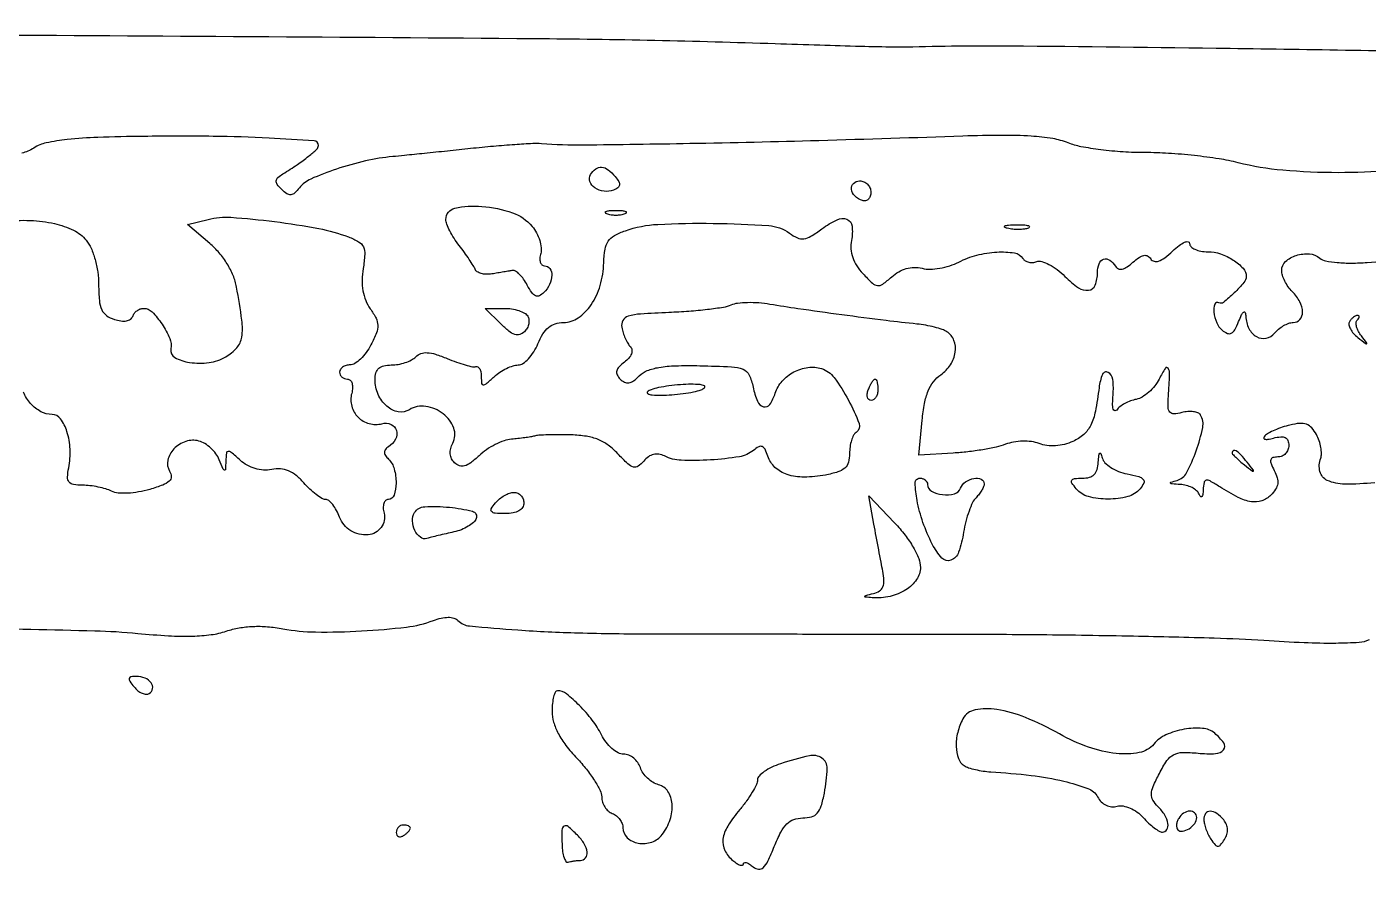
# Model space of a CAD drawing. Extents: x 0 to 5034, y 0 to 2560.
# Drawn here: x 4296.8 to 4486.2, y 2150.5 to 2270.8 of the extents above; entities that cross this region are included whole.
import ezdxf

# ---------------------------------------------------------------- set-up
doc = ezdxf.new("R2010")
doc.units = 0

msp = doc.modelspace()

# ---------------------------------------------------------------- linework, layer by layer
for points in [[(4084.731077, 2269.263702, 0.000011), (4132.120882, 2268.843403, 0.002588)], [(4648.5, 2283.373692, 0.000016), (4598.885535, 2284.40156, 0.000141)], [(4288.556089, 2269.642647, -0.000686), (4368.499859, 2269.125521, -0.006603), (4402.5, 2268.40984, 0.000928), (4408.810658, 2268.205322, 0.001242), (4414.534375, 2268.044689, 0.000857), (4419.336257, 2267.930104, 0.01304), (4421, 2267.936652, -0.009675), (4435.595359, 2268.092321, -0.001259), (4466.71375, 2267.743686, -0.001559), (4501.431037, 2267.159013, -0.001887), (4534, 2266.385991, 0.005366), (4550.00528, 2266.117522, 0.002832), (4569.875715, 2266.110036, 0.000439), (4590.731546, 2266.23862, 0.137489), (4592.314387, 2266.694302, -0.131143), (4593.079312, 2266.92488, -0.00051), (4602.242072, 2267.208639, -0.002555)], [(4489.367072, 2250.454651, -0.019857), (4481.996311, 2250.16439, -0.021845), (4474.161556, 2250.509605, -0.039892), (4467.855655, 2251.575572, 0.023451), (4465.161249, 2252.12262, 0.011334), (4461.67105, 2252.581574, 0.011212), (4458.005335, 2252.89634, 0.01581), (4454.727779, 2253, -0.016112), (4451.615333, 2253.100324, -0.015166), (4448.451974, 2253.401027, -0.015329), (4445.666499, 2253.838427, -0.049607), (4443.872124, 2254.365198, 0.056565), (4441.676582, 2254.97678, 0.023535), (4438.614386, 2255.319946, 0.017615), (4434.527281, 2255.439782, 0.007301), (4429, 2255.326365, -0.001788), (4408.635466, 2254.683817, -0.002505), (4390.437893, 2254.266002, -0.001952), (4375.426221, 2254.055194, -0.022212), (4369.5, 2254.258422, 0.032672), (4368.290969, 2254.274595, 0.004336), (4365.7375, 2254.119623, 0.005009), (4362.70961, 2253.878993, 0.004186), (4359.5, 2253.564436, -0.000476), (4356.217186, 2253.218096, -0.000491), (4352.96875, 2252.881732, -0.000474), (4350.153886, 2252.595753, -0.002108), (4348.5, 2252.436348, 0.033381), (4344.674526, 2251.824466, 0.024655), (4340.546718, 2250.6614, 0.022235), (4336.941905, 2249.269833, 0.124003), (4335.317321, 2248.009988, -0.039477), (4334.645906, 2247.279594, -0.166803), (4334.110225, 2247.041676, -0.174337), (4333.556013, 2247.187802, -0.043962), (4332.82568, 2247.791641, -0.03658), (4332.197731, 2248.509151, -0.184093), (4332.052149, 2249.012217, -0.194819), (4332.281546, 2249.466928, -0.041554), (4333.008359, 2250.003216, 0.010934), (4335.043003, 2251.320299, 0.020166), (4336.62755, 2252.491931, 0.018447), (4337.766989, 2253.479076, 0.207921), (4338, 2254.015188, 0.393772), (4337.392689, 2254.666762, 0.004646), (4331.036212, 2255.05499, 0.01039), (4323.158729, 2255.298718, 0.005399), (4313.322805, 2255.29235, 0.005648), (4306.864687, 2255.145456, 0.017907), (4302.553179, 2254.843817, 0.025628), (4299.592763, 2254.375469, 0.091029), (4297.822805, 2253.648528, -0.086521), (4296.12621, 2252.933917, -0.031738)], [(4293.5, 2243.295257, -0.033628), (4297.334459, 2243.417898, -0.047218), (4300.728047, 2242.975529, -0.055793), (4303.44502, 2242.028293, -0.110666), (4305.227764, 2240.623535, -0.067763), (4305.920863, 2239.487145, -0.03543), (4306.477073, 2237.922363, -0.033185), (4306.84718, 2236.136508, -0.033185), (4306.977764, 2234.317388, 0.02056), (4307.080861, 2232.098559, 0.085341), (4307.421442, 2230.806936, 0.130635), (4308.088071, 2229.995741, 0.07911), (4309.205768, 2229.434692, 0.042218), (4310.134474, 2229.224141, 0.076268), (4310.912606, 2229.234787, 0.105846), (4311.476282, 2229.457857, 0.16685), (4311.789101, 2229.867304, -0.085719), (4312.021557, 2230.300222, -0.069375), (4312.401242, 2230.667271, -0.06968), (4312.864974, 2230.915105, -0.088147), (4313.342787, 2231, -0.202746), (4314.522326, 2230.501202, -0.045246), (4315.927815, 2228.763964, -0.046014), (4317.018738, 2226.75672, -0.152439), (4317.172023, 2225.278417, 0.325549), (4317.729315, 2224.064, 0.091987), (4319.820206, 2223.353292, 0.071155), (4322.568855, 2223.347446, 0.094432), (4324.930706, 2224.151819, 0.085212), (4326.48264, 2225.423753, 0.141199), (4327.188925, 2226.948961, 0.072904), (4327.206897, 2229.319666, 0.011112), (4326.450662, 2234, 0.051782), (4325.971548, 2235.629976, 0.040344), (4325.134717, 2237.277382, 0.03899), (4324.007402, 2238.828119, 0.040013), (4322.661957, 2240.170572), (4319.518887, 2242.841144), (4322.433832, 2243.572749, -0.079167), (4325.667816, 2243.857752, -0.013652), (4331.809677, 2243.257597, -0.015504), (4338.047864, 2242.278291, -0.044179), (4342.275298, 2241.085432, -0.0423), (4343.689149, 2240.406172, -0.152812), (4344.351234, 2239.673892, -0.124639), (4344.550392, 2238.602699, -0.024179), (4344.327669, 2236.631764, 0.036135), (4344.181084, 2234.982321, 0.047763), (4344.300147, 2233.479359, 0.05187), (4344.685525, 2232.129796, 0.057365), (4345.331684, 2230.936843, -0.034466), (4346.140821, 2229.59343, -0.114312), (4346.390036, 2228.599064, -0.100688), (4346.191599, 2227.525434, -0.02345), (4345.4229, 2225.850906, -0.037753), (4344.749946, 2224.759961, -0.043539), (4343.948622, 2223.837453, -0.048597), (4343.143343, 2223.197578, -0.144575), (4342.47432, 2223, 0.066037), (4341.910722, 2222.925237, 0.08325), (4341.433081, 2222.70625, 0.099243), (4341.113616, 2222.381347, 0.1458), (4341, 2222, 0.110888), (4341.085658, 2221.618511, 0.100006), (4341.32801, 2221.29375, 0.094768), (4341.690287, 2221.075911, 0.088331), (4342.116631, 2221, -0.197546), (4342.505109, 2220.840282, -0.127333), (4342.757666, 2220.416412, -0.086309), (4342.830649, 2219.766661, -0.0489), (4342.705651, 2218.982409, 0.130626), (4342.712878, 2217.176709, 0.131148), (4343.616013, 2215.616013, 0.131148), (4345.176709, 2214.712878, 0.130626), (4346.982409, 2214.705651, -0.166509), (4348.262113, 2214.610507, -0.22586), (4349.01728, 2213.75353, -0.19186), (4348.889951, 2212.497732, -0.135078), (4347.912868, 2211.446149, 0.075363), (4347.473233, 2211.072821, 0.181024), (4347.325735, 2210.678773, 0.150038), (4347.463023, 2210.231562, 0.047458), (4347.912868, 2209.687132, -0.131293), (4348.711035, 2208.306917, -0.0672), (4348.970244, 2206.30889, -0.078213), (4348.689544, 2204.583724, -0.324023), (4347.883369, 2204, 0.194279), (4347.499455, 2203.844976, 0.125066), (4347.243421, 2203.431471, 0.087566), (4347.161031, 2202.805533, 0.053041), (4347.27286, 2202.064583, -0.22806), (4346.877622, 2200.038689, -0.213119), (4345.026938, 2199.00418, -0.162102), (4342.586499, 2199.579833, -0.165081), (4341, 2201.5, 0.033679), (4340.560356, 2202.456968, 0.043105), (4340.025747, 2203.265625, 0.049125), (4339.479771, 2203.830403, 0.17788), (4339.018137, 2204, -0.135895), (4338.491821, 2204.145739, -0.028115), (4337.689126, 2204.690763, -0.027629), (4336.800589, 2205.451318, -0.022981), (4335.942142, 2206.351532, 0.042314), (4334.863466, 2207.398578, 0.073396), (4333.79427, 2208.038635, 0.08127), (4332.665784, 2208.303699, 0.06444), (4331.413714, 2208.228256, -0.062183), (4330.253229, 2208.153096, -0.056431), (4329.069383, 2208.359083, -0.055659), (4327.946271, 2208.82893, -0.057097), (4326.964959, 2209.531712, 0.007282), (4325.687106, 2210.65474, 0.194611), (4325.265695, 2210.795337, 0.364279), (4325.020207, 2210.56151, 0.019449), (4324.936614, 2209.404988, -0.006437), (4324.882979, 2208.243283, -0.462696), (4324.747167, 2208.141092, -0.242139), (4324.56353, 2208.294764, -0.003719), (4324.020054, 2209.611548, 0.064061), (4323.544041, 2210.458684, 0.047195), (4322.82218, 2211.258509, 0.047859), (4321.978728, 2211.895226, 0.073935), (4321.140258, 2212.253071, 0.144683), (4319.289703, 2212.194586, 0.12125), (4317.61999, 2211.147094, 0.136339), (4316.7513, 2209.550071, 0.197704), (4317.008917, 2207.985572, -0.138192), (4317.228589, 2207.218545, -0.211529), (4316.955481, 2206.594671, -0.095683), (4316.050911, 2206.03949, -0.01815), (4314.208327, 2205.421939, -0.028283), (4312.630881, 2205.051686, -0.031538), (4311.078146, 2204.878719, -0.034094), (4309.729259, 2204.906076, -0.093399), (4308.815741, 2205.163527, 0.04355), (4307.997365, 2205.484633, 0.021541), (4306.913282, 2205.754286, 0.021197), (4305.756924, 2205.938917, 0.028994), (4304.704413, 2206, -0.038444), (4303.424218, 2206.098579, -0.189831), (4302.81138, 2206.456746, -0.181275), (4302.591312, 2207.148413, -0.034581), (4302.751717, 2208.481524, 0.057717), (4302.944815, 2211.101209, 0.065159), (4302.513617, 2213.585431, 0.081622), (4301.609461, 2215.38818, 0.240225), (4300.409519, 2216, -0.124942), (4298.834446, 2216.399827, -0.086146), (4297.383902, 2217.546804, -0.082719), (4296.356679, 2219.167877, -0.100271)], [(4487.138293, 2206.352362, -0.024725), (4482.896657, 2206.157181, -0.106224), (4480.440592, 2206.693812, -0.228398), (4479.40649, 2207.934228, -0.150615), (4479.506918, 2209.822442, 0.0922), (4479.617329, 2210.472503, 0.040045), (4479.533259, 2211.348424, 0.037851), (4479.291073, 2212.2914, 0.041106), (4478.914249, 2213.160228, 0.059748), (4478.248477, 2214.111281, 0.123936), (4477.502565, 2214.615129, 0.108431), (4476.53762, 2214.742704, 0.03938), (4475.167835, 2214.517023, 0.020595), (4474.08092, 2214.200715, 0.020447), (4473.021049, 2213.795395, 0.020803), (4472.125822, 2213.36543, 0.071194), (4471.60595, 2212.985187, 0.160372), (4471.458456, 2212.701262, 0.389824), (4471.577513, 2212.520465, 0.102811), (4472.053559, 2212.501338, 0.022762), (4472.85595, 2212.672581, -0.040595), (4473.859399, 2212.849619, -0.138658), (4474.505144, 2212.730729, -0.191242), (4474.872075, 2212.325014, -0.089569), (4475, 2211.616631, -0.093881), (4474.883103, 2210.999534, -0.096583), (4474.54904, 2210.474885, -0.099061), (4474.050587, 2210.123714, -0.104447), (4473.464816, 2210, 0.066905), (4472.753305, 2209.904365, 0.268483), (4472.45664, 2209.603869, 0.162929), (4472.493919, 2209.061555, 0.024941), (4472.962834, 2208.069446, -0.050915), (4473.37603, 2207.063248, -0.107855), (4473.437212, 2206.226988, -0.108865), (4473.144508, 2205.44633, -0.052498), (4472.469079, 2204.611936, -0.112929), (4471.180288, 2203.803042, -0.124991), (4469.717291, 2203.675591, -0.078644), (4467.854828, 2204.290229, -0.023383), (4465.25, 2205.790251, 0.012621), (4463.89819, 2206.607934, 0.176644), (4463.346843, 2206.702055, 0.310933), (4463.038249, 2206.394622, 0.035531), (4462.921053, 2205.36501, -0.023149), (4462.861457, 2204.694104, -0.157299), (4462.719478, 2204.397865, -0.454693), (4462.539447, 2204.405371, -0.073154), (4462.337719, 2204.75, 0.120725), (4461.986997, 2205.237328, 0.058557), (4461.345038, 2205.666888, 0.053071), (4460.532834, 2205.978824, 0.051836), (4459.666667, 2206.116001, -0.005371), (4458.541483, 2206.188372, -0.213634), (4458.328243, 2206.303736, -0.523336), (4458.372715, 2206.442409, -0.009957), (4459.230172, 2206.685507, 0.211346), (4460.56665, 2207.750681, 0.034295), (4461.930784, 2210.865709, 0.034816), (4462.856643, 2214.152242, 0.191948), (4462.543761, 2215.929193, 0.162345), (4462.184759, 2216.228728, 0.061664), (4461.544657, 2216.392368, 0.052694), (4460.748607, 2216.409744, 0.043105), (4459.908933, 2216.265934, -0.048317), (4458.789888, 2216.086239, -0.243145), (4458.22798, 2216.333388, -0.166647), (4457.977111, 2217.022505, -0.021652), (4458.015892, 2218.609815, 0.006191), (4458.185064, 2221.663598, 0.136182), (4457.985369, 2222.525238, 0.571649), (4457.580401, 2222.538904, 0.024383), (4456.710141, 2221.008858, -0.050709), (4456.081856, 2220.028044, -0.04374), (4455.23988, 2219.139468, -0.04595), (4454.322871, 2218.466555, -0.088681), (4453.474883, 2218.143176, 0.042223), (4452.66062, 2217.916224, 0.035725), (4451.847102, 2217.545451, 0.037225), (4451.151614, 2217.096248, 0.078317), (4450.706741, 2216.634318, -0.323886), (4450.439109, 2216.541427, -0.265404), (4450.225291, 2216.766581, -0.062919), (4450.135835, 2217.540612, -0.018997), (4450.193451, 2218.725171, 0.04954), (4450.165834, 2220.950639, 0.245969), (4449.48826, 2221.954405, 0.448524), (4448.70031, 2221.66804, 0.064411), (4448.220045, 2219.789611, -0.016892), (4447.696995, 2216.451988, -0.06591), (4447.039645, 2214.474062, -0.099997), (4446.051271, 2213.178818, -0.07316), (4444.527939, 2212.194684, -0.045643), (4443.331555, 2211.776447, -0.04566), (4442.079296, 2211.582285, -0.047323), (4440.858072, 2211.621385, -0.05849), (4439.753963, 2211.895594, 0.057287), (4438.686463, 2212.16343, 0.038546), (4437.43013, 2212.231742, 0.037883), (4436.147767, 2212.105066, 0.047903), (4435, 2211.787501, -0.036837), (4433.709621, 2211.399595, -0.012862), (4431.805398, 2211.028126, -0.012693), (4429.681194, 2210.725422, -0.014476), (4427.635396, 2210.546546), (4422.770792, 2210.262789), (4423.244067, 2215.188253, -0.0227), (4423.582215, 2217.567392, -0.050013), (4424.100557, 2219.326723, -0.065173), (4424.842923, 2220.633513, -0.078411), (4425.858671, 2221.613563, 0.094322), (4427.246477, 2223.039933, 0.109892), (4427.919791, 2224.803554, 0.12888), (4427.734154, 2226.475875, 0.159727), (4426.75, 2227.683777, 0.060283), (4426.068824, 2228.012756, 0.0191), (4424.985937, 2228.337444, 0.018761), (4423.740238, 2228.610251, 0.019812), (4422.5, 2228.78308, -0.006384), (4418.145052, 2229.271156, -0.002226), (4411.888799, 2230.081632, -0.002162), (4405.706022, 2230.937833, -0.007683), (4401.75483, 2231.564524, 0.024828), (4400.192223, 2231.757729, 0.023732), (4398.594322, 2231.799152, 0.024444), (4397.182464, 2231.699573, 0.073879), (4396.25483, 2231.446054, -0.064309), (4395.179903, 2231.130159, -0.009773), (4392.959231, 2230.822105, -0.010808), (4390.308704, 2230.565047, -0.009169), (4387.5, 2230.405537, 0.00678), (4383.494588, 2230.197254, 0.059548), (4381.75206, 2229.872114, 0.186467), (4381.002059, 2229.275326, 0.179751), (4380.833574, 2228.318325, 0.032773), (4381.026, 2227.555041, 0.026466), (4381.328139, 2226.765292, 0.027209), (4381.68671, 2226.06413, 0.059969), (4382.048777, 2225.584798, -0.161474), (4382.268264, 2225.126369, -0.123409), (4382.2017, 2224.570743, -0.090463), (4381.838684, 2223.972281, -0.052226), (4381.215202, 2223.402118, 0.040037), (4380.453944, 2222.739231, 0.133002), (4380.132851, 2222.16503, 0.175388), (4380.189991, 2221.605767, 0.082342), (4380.614286, 2221.003035, 0.084696), (4381.229046, 2220.560315, 0.156475), (4381.832289, 2220.472411, 0.117723), (4382.495134, 2220.752735, 0.037751), (4383.311299, 2221.454156, -0.102731), (4384.441663, 2222.195793, -0.052248), (4386.086504, 2222.653692, -0.034956), (4388.431123, 2222.882369, -0.011974), (4391.846908, 2222.893964, -0.006517), (4396.324697, 2222.743519, -0.083875), (4397.955247, 2222.389194, -0.189913), (4398.814328, 2221.578072, -0.060412), (4399.374896, 2219.875522, 0.048014), (4399.979556, 2217.873765, 0.23116), (4400.843645, 2217.104896, 0.323083), (4401.743151, 2217.435468, 0.071694), (4402.500337, 2219.001061, -0.10641), (4403.478275, 2220.711631, -0.087857), (4405.13569, 2222.009034, -0.088621), (4407.123772, 2222.650505, -0.11112), (4409.048662, 2222.484555, -0.158688), (4410.819696, 2221.21462, -0.03521), (4412.838241, 2218.020382, -0.032633), (4414.342456, 2214.72257, -0.359349), (4413.90816, 2213.44324, 0.137273), (4413.558591, 2213.063751, 0.043417), (4413.266772, 2212.343112, 0.039624), (4413.066975, 2211.444481, 0.034906), (4413, 2210.486296, -0.067523), (4412.832022, 2209.248112, -0.144524), (4412.327012, 2208.436751, -0.107517), (4411.346391, 2207.884646, -0.028289), (4409.586939, 2207.450332, -0.043579), (4406.583261, 2207.153988, -0.081954), (4404.180018, 2207.522868, -0.108146), (4402.466272, 2208.52998, -0.1299), (4401.467055, 2210.103802, 0.034168), (4401.081224, 2211.082155, 0.187123), (4400.675706, 2211.465177, 0.223935), (4400.166574, 2211.437815, 0.049649), (4399.423445, 2210.936465, -0.133989), (4397.439187, 2210.035235, -0.024127), (4393.370007, 2209.578821, -0.025421), (4389.245088, 2209.526761, -0.106463), (4386.855005, 2210.137908, 0.076797), (4386.063821, 2210.390624, 0.099399), (4385.304252, 2210.358498, 0.095058), (4384.590971, 2210.031405, 0.064731), (4383.93538, 2209.422138, -0.066229), (4383.146806, 2208.693657, -0.225358), (4382.475414, 2208.578249, -0.122779), (4381.685392, 2209.027877, -0.015346), (4380.289906, 2210.443151, 0.045732), (4378.933556, 2211.661196, 0.063631), (4377.513185, 2212.461734, 0.058206), (4375.841196, 2212.924221, 0.031374), (4373.709531, 2213.118421, 0.006645), (4372.024489, 2213.143421, 0.008032), (4370.4428, 2213.120457, 0.006963), (4369.115425, 2213.06134, 0.05318), (4368.5, 2212.959057, -0.026233), (4367.967976, 2212.840924, -0.00751), (4367.132573, 2212.713789, -0.007537), (4366.184262, 2212.598547, -0.007939), (4365.249183, 2212.514183, 0.067518), (4364.221645, 2212.296319, 0.032391), (4362.982103, 2211.759753, 0.031385), (4361.740424, 2211.02214, 0.038872), (4360.692183, 2210.180547, -0.025383), (4359.51343, 2209.180756, -0.091583), (4358.639008, 2208.736552, -0.151661), (4357.914579, 2208.746448, -0.118224), (4357.239804, 2209.160196, -0.08423), (4356.819207, 2209.752676, -0.089133), (4356.628103, 2210.439248, -0.083394), (4356.682591, 2211.187152, -0.063151), (4356.977029, 2211.957078, 0.217039), (4357.113101, 2214.082022, 0.138332), (4355.611806, 2216.105081, 0.127036), (4353.162322, 2217.154414, 0.179457), (4350.859394, 2216.680117, -0.187529), (4349.286353, 2216.381674, -0.134595), (4347.659588, 2217.169173, -0.110861), (4346.434135, 2218.844433, -0.103046), (4346, 2220.928571, -0.06853), (4346.132112, 2221.887936, -0.141928), (4346.527586, 2222.524845, -0.130378), (4347.229245, 2222.884681, -0.053694), (4348.3, 2223, 0.043648), (4349.264569, 2223.084364, 0.036588), (4350.260532, 2223.336157, 0.038094), (4351.141232, 2223.705318, 0.078241), (4351.744365, 2224.144365, -0.110735), (4352.474314, 2224.606929, -0.099738), (4353.360885, 2224.736787, -0.064746), (4354.535013, 2224.519864, -0.021009), (4356.194365, 2223.906595, 0.013123), (4357.515096, 2223.394667, 0.017131), (4358.749282, 2223.000308, 0.014795), (4359.78454, 2222.740999, 0.13146), (4360.25, 2222.76223, -0.232007), (4360.534989, 2222.719466, -0.120368), (4360.779688, 2222.444003, -0.077836), (4360.945569, 2221.961883, -0.044033), (4361, 2221.345012, 0.025779), (4361.049016, 2220.394959, 0.38433), (4361.276247, 2220.190025, 0.177905), (4361.68138, 2220.338887, 0.007828), (4362.828741, 2221.345012, -0.037209), (4363.642845, 2221.978385, -0.032841), (4364.575583, 2222.513847, -0.034308), (4365.483688, 2222.883834, -0.079745), (4366.20742, 2223, 0.151502), (4366.890257, 2223.211763, 0.054994), (4367.66709, 2223.88125, 0.048242), (4368.41003, 2224.852081, 0.041045), (4369, 2226, -0.039955), (4369.705717, 2227.380511, -0.081023), (4370.502436, 2228.299733, -0.096446), (4371.44915, 2228.820222, -0.077751), (4372.598267, 2229, 0.151547), (4374.691736, 2229.649434, 0.094203), (4376.517529, 2231.49013, 0.078527), (4377.795589, 2234.227955, 0.063003), (4378.295618, 2237.445401, -0.032251), (4378.471778, 2239.337851, -0.109402), (4378.923482, 2240.484601, -0.119237), (4379.792467, 2241.278491, -0.041896), (4381.346589, 2241.970977, -0.071214), (4385.916496, 2242.865225, -0.016579), (4393.754549, 2243.005515, -0.012956), (4401.582314, 2242.683071, -0.142016), (4404.508356, 2241.617549, 0.050757), (4405.639073, 2240.955125, 0.141465), (4406.540174, 2240.821283, 0.104878), (4407.538089, 2241.17721, 0.021264), (4409.104418, 2242.235321, -0.045875), (4411.225881, 2243.521314, -0.210381), (4412.631139, 2243.575518, -0.281099), (4413.35407, 2242.617767, -0.071976), (4413.262529, 2240.592999, 0.067084), (4413.196573, 2239.393201, 0.063263), (4413.446569, 2238.19329, 0.058841), (4414.012415, 2237.019833, 0.045824), (4414.879668, 2235.898787, 0.016986), (4416.222928, 2234.551748, 0.16199), (4416.950885, 2234.216444, 0.189045), (4417.67811, 2234.412416, 0.02467), (4418.942735, 2235.448176, -0.05328), (4419.936824, 2236.171619, -0.062556), (4421.010584, 2236.622686, -0.064955), (4422.127306, 2236.783498, -0.06489), (4423.248306, 2236.652527, 0.0688), (4424.343755, 2236.53318, 0.035141), (4425.723139, 2236.670349, 0.034107), (4427.150049, 2237.015844, 0.043236), (4428.402907, 2237.534006, -0.057062), (4430.956838, 2238.508687, -0.04865), (4433.80742, 2238.949301, -0.051431), (4436.275214, 2238.834121, -0.220422), (4437.473008, 2238.043674, 0.118376), (4437.80139, 2237.717799, 0.081722), (4438.289287, 2237.521324, 0.074671), (4438.8586, 2237.481015, 0.072131), (4439.421857, 2237.608387, -0.167772), (4440.121785, 2237.632166, -0.046763), (4441.150007, 2237.207172, -0.041629), (4442.296051, 2236.474839, -0.033407), (4443.398214, 2235.510877, 0.044776), (4445.309759, 2233.914135, 0.183254), (4446.751232, 2233.555374, 0.279753), (4447.674945, 2234.278382, 0.090527), (4448, 2236.059017, -0.089694), (4448.224784, 2237.301997, -0.223871), (4448.869773, 2237.930558, -0.241988), (4449.721265, 2237.808107, -0.10022), (4450.54026, 2236.934857, 0.160599), (4450.947452, 2236.592757, 0.152696), (4451.487483, 2236.550976, 0.092941), (4452.172391, 2236.849627, 0.03477), (4453, 2237.5, -0.031202), (4453.874601, 2238.197445, -0.104817), (4454.545003, 2238.48241, -0.175268), (4455.073597, 2238.400379, -0.129785), (4455.506219, 2237.989937, 0.195006), (4455.977709, 2237.644689, 0.148718), (4456.622901, 2237.675944, 0.078063), (4457.48543, 2238.146572, 0.024728), (4458.605496, 2239.099109, -0.024646), (4459.525902, 2239.882108, -0.058461), (4460.296615, 2240.342877, -0.137721), (4460.786763, 2240.416118, -0.377946), (4461, 2240.174314, 0.205392), (4461.192507, 2239.725449, 0.083218), (4461.755357, 2239.344955, 0.063491), (4462.587054, 2239.086239, 0.04372), (4463.571429, 2239, -0.082784), (4465.359847, 2238.701852, -0.060645), (4467.173462, 2237.822364, -0.065146), (4468.554271, 2236.652758, -0.1866), (4469, 2235.5, -0.179629), (4468.677443, 2234.631125, -0.023344), (4467.295304, 2233.169964, -0.020335), (4465.795719, 2231.83915, -0.305098), (4465.134101, 2231.777494, 0.452231), (4464.568418, 2231.57095, 0.122588), (4464.430623, 2230.494683, 0.067951), (4464.824928, 2228.96523, 0.123133), (4465.584895, 2227.929543, 0.0684), (4466.329173, 2227.466914, 0.227622), (4466.889468, 2227.482644, 0.15192), (4467.381052, 2227.966252, 0.027804), (4467.926613, 2229.135855, -0.014278), (4468.349427, 2230.110239, -0.126344), (4468.645097, 2230.468977, -0.514115), (4468.845509, 2230.402645, -0.065716), (4468.936614, 2229.872445, 0.105768), (4469.373745, 2228.158207, 0.145651), (4470.450582, 2227.001608, 0.184007), (4471.791738, 2226.774307, 0.172175), (4472.989766, 2227.487669, -0.04783), (4473.571807, 2228.066328, -0.041393), (4474.280854, 2228.555753, -0.043468), (4475.004069, 2228.891413, -0.087133), (4475.622445, 2229, 0.216583), (4476.576711, 2229.433699, 0.188625), (4476.950342, 2230.474113, 0.117044), (4476.560857, 2231.931633, 0.072941), (4475.5, 2233.357143, -0.043947), (4474.92595, 2234.042064, -0.036669), (4474.440625, 2234.85833, -0.038153), (4474.107093, 2235.677084, -0.077799), (4474, 2236.361184, -0.211657), (4474.549032, 2237.600063, -0.106077), (4476.060548, 2238.4758, -0.097685), (4477.909429, 2238.696865, -0.155479), (4479.373722, 2238.104802, 0.126395), (4480.20142, 2237.713855, 0.024499), (4481.852302, 2237.479823, 0.024291), (4483.878355, 2237.392112, 0.019057), (4486.075734, 2237.487577, 0.002476), (4490.899401, 2237.905767, 0.030963)], [(4288.371875, 2185.849084, -0.001108), (4306.449593, 2185.44949, -0.018106), (4312.5, 2185.082843, 0.009698), (4316.845377, 2184.746111, 0.020664), (4320.214041, 2184.690114, 0.02664), (4322.878208, 2184.898255, 0.048659), (4325, 2185.391653, -0.037993), (4326.80714, 2185.852648, -0.032959), (4328.751721, 2186.063335, -0.03106), (4330.820701, 2186.021804, -0.025904), (4333, 2185.728091, 0.043778), (4337.612555, 2185.27338, 0.016509), (4344.100489, 2185.41777, 0.015708), (4350.436597, 2185.968369, 0.061383), (4354.246179, 2186.903497, -0.034533), (4355.352971, 2187.238947, -0.055591), (4356.331024, 2187.351104, -0.069668), (4357.126157, 2187.242291, -0.128267), (4357.685814, 2186.914186, 0.173757), (4359.353208, 2186.12652, 0.006878), (4366.177358, 2185.555485, 0.010911), (4374.694955, 2185.147128, 0.006221), (4385, 2185.00654, 0.000103), (4390.946199, 2185.000629, 0.00002), (4401.66875, 2184.9926, 0.000021), (4414.17023, 2184.984269, 0.00002), (4427, 2184.976768, -0.002413), (4440.013282, 2184.906856, -0.002391), (4453.065625, 2184.711298, -0.002345), (4464.483971, 2184.432031, -0.009276), (4471.5, 2184.097164, 0.006035), (4477.195696, 2183.788303, 0.01269), (4481.625576, 2183.714198, 0.012596), (4484.95244, 2183.826825, 0.106552), (4486.387153, 2184.225955, -0.077784)]]:
    msp.add_lwpolyline(points, format="xyb")
for points in [[(4379.903079, 2249.616783, -0.037149), (4380.407466, 2248.907961, -0.166029), (4380.514802, 2248.416771, -0.211916), (4380.290623, 2248.035533, -0.063878), (4379.68484, 2247.709303, -0.121467), (4378.332726, 2247.539874, -0.118792), (4377.044324, 2248.015394, -0.156686), (4376.335492, 2248.910262, -0.232203), (4376.430902, 2249.888197, -0.092896), (4377.168746, 2250.698164, -0.183186), (4377.992286, 2250.938856, -0.146911), (4378.903345, 2250.585758, -0.054201)], [(4416, 2247.416667, -0.077096), (4415.910766, 2246.841384, -0.119977), (4415.651172, 2246.414714, -0.144529), (4415.264262, 2246.204183, -0.134046), (4414.8125, 2246.229167, -0.113253), (4413.749304, 2246.877068, -0.165501), (4413.257027, 2247.846361, -0.244413), (4413.540134, 2248.653027, -0.190724), (4414.416667, 2249, -0.099038), (4415.020927, 2248.879125, -0.097945), (4415.534896, 2248.534896, -0.097945), (4415.879125, 2248.020927, -0.099038)], [(4368.182791, 2242.582603, -0.050639), (4368.806577, 2241.656246, -0.046599), (4369.252016, 2240.597702, -0.049731), (4369.466317, 2239.571139, -0.099788), (4369.390146, 2238.75, 0.055279), (4369.267568, 2238.080068, 0.093045), (4369.332966, 2237.514062, 0.133027), (4369.569437, 2237.141114, 0.187452), (4369.932612, 2237, -0.244808), (4370.67911, 2236.611202, -0.160902), (4370.963434, 2235.663209, -0.106102), (4370.652584, 2234.38797, -0.083919), (4369.82817, 2233.22817, -0.085755), (4369.201002, 2232.785798, -0.220032), (4368.65888, 2232.780348, -0.138241), (4368.125827, 2233.227374, -0.029276), (4367.496416, 2234.27817, 0.03312), (4366.984965, 2235.117344, 0.043687), (4366.407486, 2235.801716, 0.050355), (4365.85046, 2236.253973, 0.18944), (4365.418247, 2236.344694, -0.000646), (4364.934297, 2236.263485, -0.000184), (4364.182235, 2236.138568, -0.000185), (4363.333056, 2235.998165, -0.000196), (4362.5, 2235.86108, -0.048131), (4361.70715, 2235.808266, -0.059983), (4360.977617, 2235.918149, -0.071843), (4360.416162, 2236.164019, -0.164251), (4360.12593, 2236.516386, 0.046752), (4359.867561, 2237.042032, 0.009654), (4359.310689, 2237.911616, 0.010071), (4358.621533, 2238.899671, 0.009335), (4357.87593, 2239.884859, -0.023763), (4357.157922, 2240.892733, -0.024927), (4356.551054, 2241.948636, -0.025596), (4356.122245, 2242.907282, -0.092622), (4356, 2243.561535, -0.35207), (4357.276414, 2245.149569, -0.074363), (4361.085441, 2245.410023, -0.063456), (4365.408174, 2244.502563, -0.136669)], [(4381.25, 2244.337719, -0.057986), (4380.679992, 2244.181385, -0.037979), (4380, 2244.12966, -0.037979), (4379.320008, 2244.181385, -0.057986), (4378.75, 2244.337719, -0.174857), (4378.540618, 2244.525001, -0.447206), (4378.601562, 2244.693942, -0.078554), (4379.10856, 2244.810911, -0.017491), (4380, 2244.842105, -0.017491), (4380.89144, 2244.810911, -0.078554), (4381.398438, 2244.693942, -0.447206), (4381.459382, 2244.525001, -0.174857)], [(4438.269032, 2242.344063, -0.06278), (4437.671085, 2242.185595, -0.030339), (4436.880008, 2242.127736, -0.029507), (4436.036634, 2242.167106, -0.037336), (4435.269032, 2242.307009, -0.087174), (4434.883358, 2242.48334, -0.597527), (4434.900903, 2242.643467, -0.080377), (4435.431793, 2242.764444, -0.012823), (4436.5, 2242.805051, -0.014395), (4437.580113, 2242.787295, -0.052471), (4438.257153, 2242.684921, -0.333666), (4438.386009, 2242.52287, -0.31318)], [(4367.553851, 2229.912868, -0.111561), (4367.72588, 2229.412866, -0.07787), (4367.698201, 2228.814912, -0.072475), (4367.480904, 2228.212869, -0.073713), (4367.101757, 2227.701757, -0.124454), (4366.446077, 2227.310713, -0.152475), (4365.735973, 2227.319582, -0.091578), (4364.885638, 2227.781645, -0.026256), (4363.766667, 2228.788889), (4361.555556, 2231), (4364.218761, 2231, -0.037503), (4365.287449, 2230.919729, -0.041315), (4366.297016, 2230.680655, -0.045349), (4367.1112, 2230.330898, -0.130952)], [(4483.570027, 2229.113307, 0.187169), (4483.4884, 2228.673521, 0.075215), (4483.693826, 2228.086608, 0.060274), (4484.13587, 2227.450401, 0.044598), (4484.76101, 2226.863307, 0.001748), (4485.85039, 2226.015406, 0.27909), (4485.99711, 2225.998672, 0.480912), (4486.022903, 2226.102491, 0.002309), (4485.258676, 2227.092009, -0.04346), (4484.832052, 2227.749775, -0.05878), (4484.575276, 2228.409651, -0.073134), (4484.514337, 2228.973454, -0.188967), (4484.675343, 2229.342009, 0.04506), (4484.886493, 2229.59508, 0.133007), (4484.961551, 2229.806715, 0.259352), (4484.898657, 2229.943435, 0.159357), (4484.725684, 2230, 0.114559), (4484.453478, 2229.936804, 0.049594), (4484.135554, 2229.739534, 0.045544), (4483.82467, 2229.452526, 0.045209)], [(4387.5, 2220.044832, 0.015663), (4386.030939, 2219.797648, 0.037613), (4384.96875, 2219.5, 0.091804), (4384.472591, 2219.208291, 0.523197), (4384.5, 2218.955168, 0.107737), (4385.118956, 2218.774353, 0.017395), (4386.38125, 2218.730425, 0.018516), (4387.89523, 2218.786508, 0.015331), (4389.5, 2218.955168, 0.015663), (4390.969061, 2219.202352, 0.037613), (4392.03125, 2219.5, 0.091804), (4392.527409, 2219.791709, 0.523197), (4392.5, 2220.044832, 0.107737), (4391.881044, 2220.225647, 0.017395), (4390.61875, 2220.269575, 0.018516), (4389.10477, 2220.213492, 0.015331)], [(4417, 2219.5, -0.062722), (4416.92777, 2218.926468, -0.08088), (4416.715469, 2218.440625, -0.098158), (4416.400789, 2218.115494, -0.152681), (4416.031385, 2218, -0.184534), (4415.710807, 2218.122486, -0.147206), (4415.516384, 2218.440625, -0.100118), (4415.488865, 2218.925634, -0.055937), (4415.638374, 2219.5, -0.02136), (4415.887494, 2220.074558, -0.030395), (4416.160341, 2220.559375, -0.030693), (4416.420671, 2220.912889, -0.222225), (4416.606989, 2221, -0.289661), (4416.758929, 2220.903916, -0.046727), (4416.884553, 2220.559375, -0.039339), (4416.971531, 2220.074824, -0.024748)], [(4452.174033, 2207.615193, -0.016225), (4453.835807, 2207.226377, -0.150154), (4454.454122, 2206.838406, -0.29805), (4454.523769, 2206.317882, -0.061679), (4454.000364, 2205.500438, -0.156742), (4452.279939, 2204.404684, -0.064116), (4449.500133, 2204.046614, -0.064117), (4446.720346, 2204.40441, -0.156767), (4445, 2205.5, -0.027702), (4444.394365, 2206.317973, -0.285199), (4444.38379, 2206.719951, -0.243483), (4444.749908, 2206.95142, -0.02153), (4445.877555, 2207, 0.067837), (4446.852066, 2207.132827, 0.129985), (4447.528541, 2207.528688, 0.124301), (4447.939642, 2208.221575, 0.059231), (4448.116001, 2209.25, -0.009195), (4448.18534, 2210.240341, -0.162066), (4448.311606, 2210.531151, -0.563977), (4448.464175, 2210.502253, -0.02412), (4448.667226, 2209.864755, 0.131691), (4449.053313, 2209.193551, 0.054193), (4449.87688, 2208.529408, 0.048573), (4450.966715, 2207.971283, 0.044737)], [(4467, 2210.622445, 0.184603), (4467.08115, 2210.410139, 0.013803), (4467.514063, 2209.952641, 0.017649), (4468.079598, 2209.425681, 0.012436), (4468.75, 2208.872445, 0.001576), (4469.879507, 2207.99236, 0.377591), (4470, 2208, 0.377591), (4470.00764, 2208.120493, 0.001576), (4469.127555, 2209.25, 0.017685), (4468.23668, 2210.306759, 0.065617), (4467.573889, 2210.869516, 0.241985), (4467.193395, 2210.90695, 0.307699)], [(4424, 2206.116631, 0.27517), (4424.55776, 2205.179889, 0.095726), (4426.116456, 2204.687758, 0.091542), (4427.796176, 2204.801512, 0.243179), (4428.66816, 2205.577623, -0.149881), (4429.367595, 2206.471511, -0.106557), (4430.548564, 2206.96662, -0.149351), (4431.571895, 2206.851689, -0.299078), (4432, 2206.2, -0.099996), (4431.922016, 2205.813963, -0.033526), (4431.662436, 2205.297436, -0.0318), (4431.290621, 2204.749605, -0.031393), (4430.850847, 2204.250847, 0.086121), (4430.367706, 2203.564822, 0.024002), (4429.861697, 2202.346884, 0.02347), (4429.413154, 2200.890885, 0.022697), (4429.097233, 2199.382975, -0.041819), (4428.38691, 2196.538627, -0.222519), (4427.304624, 2195.414007, -0.309932), (4426.038, 2195.716479, -0.06579), (4424.6791, 2197.686221, -0.033766), (4423.361797, 2200.75892, -0.03774), (4422.527364, 2203.869829, -0.041432), (4422.270442, 2206.33611, -0.420373), (4422.920545, 2207, -0.080394), (4423.332858, 2206.933274, -0.091489), (4423.68291, 2206.74051, -0.10074), (4423.916951, 2206.453546, -0.121432)], [(4367, 2203.5, -0.143291), (4366.816213, 2202.871861, -0.121072), (4366.312926, 2202.392996, -0.087038), (4365.488806, 2202.095966, -0.043099), (4364.377555, 2202, -0.015561), (4362.9439, 2202.044628, -0.193794), (4362.462368, 2202.27432, -0.333054), (4362.421153, 2202.685618, -0.037417), (4363, 2203.5, -0.048188), (4363.578122, 2204.073942, -0.041499), (4364.28386, 2204.559375, -0.04354), (4365.004766, 2204.892217, -0.086594), (4365.622445, 2205, -0.108083), (4366.14801, 2204.885048, -0.099644), (4366.595343, 2204.559375, -0.09558), (4366.895288, 2204.072657, -0.090674)], [(4423, 2194.404047, -0.152912), (4422.458659, 2192.675325, -0.1009), (4420.94151, 2191.22544, -0.085426), (4418.719435, 2190.308994, -0.072495), (4416.1849, 2190.116001, -0.005792), (4415.237264, 2190.192283, -0.470725), (4415.163851, 2190.299825, -0.2613), (4415.292997, 2190.427252, -0.003901), (4416.356243, 2190.709786, 0.079793), (4417.215961, 2191.084645, 0.150637), (4417.699586, 2191.657255, 0.114045), (4417.853092, 2192.524373, 0.035609), (4417.68987, 2193.843785, -0.001648), (4417.439051, 2195.141144, -0.000685), (4417.108512, 2196.894737, -0.000678), (4416.759569, 2198.774101, -0.000876), (4416.444667, 2200.5), (4415.722081, 2204.5), (4419.36104, 2200.678798, -0.026051), (4420.827733, 2198.968547, -0.032826), (4421.98986, 2197.237243, -0.036691), (4422.761294, 2195.649135, -0.094994)], [(4360.288616, 2201.309739, -0.119971), (4359.908064, 2200.759657, -0.045893), (4359.153569, 2200.203669, -0.042093), (4358.187333, 2199.725904, -0.040179), (4357.139699, 2199.407845, 0.003165), (4356.043471, 2199.161823, 0.003015), (4354.932534, 2198.898037, 0.00299), (4353.953723, 2198.653168, 0.010706), (4353.332759, 2198.47962, -0.243909), (4352.406917, 2198.652435, -0.115684), (4351.624839, 2199.624635, -0.099669), (4351.283028, 2200.972165, -0.151982), (4351.581537, 2202.13193, -0.247259), (4353.011573, 2202.974484, -0.035461), (4356.520676, 2202.892858, -0.039035), (4359.76161, 2202.329257, -0.448672)], [(4311.990862, 2177.51101, 0.05173), (4312.530512, 2176.98278, 0.065296), (4313.128869, 2176.62335, 0.079103), (4313.692105, 2176.477944, 0.16352), (4314.129619, 2176.580109, 0.213376), (4314.597001, 2177.26803, 0.207611), (4314.402845, 2178.085894, 0.13552), (4313.53132, 2178.760771, 0.097687), (4312.318538, 2179, 0.038489), (4311.547214, 2178.940537, 0.309419), (4311.301216, 2178.709506, 0.209835), (4311.380863, 2178.310561, 0.020503)], [(4371, 2174.071202, 0.071123), (4371.217441, 2172.550319, 0.050315), (4371.865532, 2170.948949, 0.042159), (4372.95335, 2169.249461, 0.025629), (4374.5, 2167.431323, -0.02158), (4375.839809, 2165.881923, -0.02504), (4376.971875, 2164.295389, -0.025225), (4377.782824, 2162.876575, -0.117743), (4378, 2161.96711, 0.078135), (4378.112138, 2161.253894, 0.065175), (4378.440625, 2160.559877, 0.066724), (4378.926537, 2159.989363, 0.091669), (4379.5, 2159.638374, -0.077719), (4380.073418, 2159.308888, -0.065097), (4380.559375, 2158.801804, -0.066746), (4380.887985, 2158.20146, -0.092141), (4381, 2157.598772, 0.209067), (4381.608817, 2156.206383, 0.145634), (4383.169104, 2155.438838, 0.126001), (4385.07847, 2155.597196, 0.148307), (4386.541635, 2156.659304, 0.080989), (4387.660778, 2158.773711, 0.099644), (4387.941988, 2160.983983, 0.126745), (4387.347382, 2162.753171, 0.186789), (4386.033119, 2163.70159, -0.072118), (4385.236174, 2164.038313, -0.052369), (4384.467611, 2164.620634, -0.052611), (4383.840797, 2165.346013, -0.075186), (4383.465731, 2166.107971, 0.078391), (4383.104032, 2166.831106, 0.069013), (4382.523556, 2167.444216, 0.071473), (4381.82066, 2167.858157, 0.097689), (4381.101592, 2168, -0.125399), (4380.326378, 2168.197529, -0.055093), (4379.451458, 2168.807813, -0.049705), (4378.618269, 2169.698018, -0.047209), (4377.960705, 2170.75, 0.046981), (4376.670923, 2172.815509, 0.032997), (4374.866452, 2174.880982, 0.03081), (4373.016859, 2176.520194, 0.159823), (4371.75, 2176.977764, 0.299038), (4371.459985, 2176.799352, 0.046436), (4371.220312, 2176.133134, 0.038962), (4371.054268, 2175.192053, 0.024194)], [(4429.001414, 2173.002641, 0.062016), (4428.260399, 2171.078011, 0.067517), (4428.042762, 2169.085934, 0.079195), (4428.355801, 2167.404539, 0.170394), (4429.173374, 2166.392849, 0.060158), (4429.799209, 2166.103247, 0.020878), (4430.758954, 2165.836099, 0.020391), (4431.850829, 2165.627292, 0.022338), (4432.923374, 2165.515874, -0.015258), (4438.634275, 2165.004208, -0.027709), (4443.248835, 2164.187013, -0.030782), (4446.644425, 2163.165506, -0.183425), (4448.015291, 2161.971428, 0.075386), (4448.529038, 2161.28412, 0.083328), (4449.207763, 2160.807568, 0.086446), (4449.982868, 2160.590196, 0.08942), (4450.776233, 2160.651735, -0.106186), (4451.617068, 2160.688922, -0.060495), (4452.59674, 2160.398468, -0.054913), (4453.582615, 2159.835584, -0.051729), (4454.444309, 2159.061538, 0.020762), (4455.220556, 2158.272271, 0.025504), (4456.010158, 2157.605577, 0.025318), (4456.714782, 2157.123954, 0.138106), (4457.154988, 2157, 0.264105), (4457.790849, 2157.361053, 0.178721), (4457.947289, 2158.200484, 0.096756), (4457.491874, 2159.40176, 0.057593), (4456.538245, 2160.604612, -0.062612), (4455.822001, 2161.526839, -0.145403), (4455.610402, 2162.367816, -0.092216), (4455.85545, 2163.43261, -0.016337), (4456.736526, 2165.2907, -0.029729), (4457.807347, 2167.097958, -0.124087), (4458.743113, 2167.934631, -0.118784), (4459.986071, 2168.246955, -0.026205), (4462.198281, 2168.152481, 0.033983), (4464.680041, 2168.085112, 0.212009), (4465.792938, 2168.6346, 0.342326), (4465.826116, 2169.590666, 0.063364), (4464.540959, 2170.966007, 0.15677), (4462.816302, 2171.658291, 0.061808), (4460.231737, 2171.521824, 0.060618), (4457.661012, 2170.734204, 0.115429), (4455.946653, 2169.435721, -0.175621), (4453.902362, 2168.236903, -0.072659), (4450.651734, 2168.114567, -0.05857), (4446.717346, 2169.012786, -0.042461), (4442.621727, 2170.872964, 0.030382), (4437.849907, 2173.180701, 0.058719), (4433.771137, 2174.320114, 0.086322), (4430.720951, 2174.267912, 0.226264)], [(4403.25, 2166.65259, 0.03166), (4402.005725, 2166.155187, 0.042203), (4400.954687, 2165.542258, 0.048283), (4400.217506, 2164.910169, 0.193748), (4400, 2164.369929, -0.113691), (4399.850179, 2163.719551, -0.021352), (4399.265625, 2162.638036, -0.021851), (4398.457084, 2161.409071, -0.018477), (4397.5, 2160.182369, 0.035494), (4395.797302, 2157.839933, 0.105197), (4395.123339, 2155.98187, 0.151071), (4395.378437, 2154.416415, 0.104544), (4396.5, 2153, 0.027963), (4397.07637, 2152.573717, 0.064878), (4397.559375, 2152.339608, 0.144806), (4397.867713, 2152.329078, 0.341777), (4398, 2152.5, -0.312), (4398.123181, 2152.67819, -0.16243), (4398.405877, 2152.68923, -0.072119), (4398.850756, 2152.486811, -0.030443), (4399.381709, 2152.098173, 0.139937), (4400.148031, 2151.760854, 0.229535), (4400.808683, 2151.975882, 0.091824), (4401.474767, 2152.90546, 0.014501), (4402.373612, 2154.975728, -0.023678), (4403.289599, 2156.983802, -0.077138), (4404.14755, 2158.162294, -0.111789), (4405.127656, 2158.783476, -0.08577), (4406.380612, 2159, 0.068457), (4407.626351, 2159.171363, 0.146515), (4408.438777, 2159.685664, 0.106229), (4408.992465, 2160.690072, 0.026681), (4409.437213, 2162.51701, 0.035919), (4409.835413, 2166.005982, 0.261589), (4409.100326, 2167.453536, 0.206341), (4407.317479, 2167.782081, 0.023069)], [(4459.458881, 2158.933469, 0.055289), (4459.246476, 2158.485906, 0.063671), (4459.150101, 2158.023485, 0.073797), (4459.178227, 2157.616664, 0.143229), (4459.333333, 2157.333333, 0.245171), (4460.010153, 2157.120596, 0.09984), (4460.935284, 2157.48511, 0.089687), (4461.724195, 2158.224864, 0.161033), (4462, 2159.059017, 0.206886), (4461.714394, 2159.719722, 0.203785), (4461.034956, 2159.969816, 0.139607), (4460.163143, 2159.674324, 0.103622)], [(4463.015313, 2158.75, 0.057752), (4463.090458, 2158.164408, 0.026448), (4463.315379, 2157.426562, 0.025767), (4463.637214, 2156.665975, 0.032283), (4464.015313, 2156, 0.025772), (4464.602928, 2155.198179, 0.220846), (4464.992815, 2155.008825, 0.230203), (4465.378569, 2155.188138, 0.027952), (4465.942798, 2155.966462, 0.067421), (4466.273366, 2156.674623, 0.086866), (4466.365442, 2157.38554, 0.088727), (4466.210441, 2158.073885, 0.073695), (4465.820353, 2158.716462, 0.062239), (4464.83103, 2159.645075, 0.155609), (4463.901385, 2159.953869, 0.257655), (4463.264021, 2159.611952, 0.147639)], [(4349, 2156.940983, 0.108972), (4349.078288, 2156.586039, 0.182303), (4349.29375, 2156.3746, 0.161196), (4349.6179, 2156.343488, 0.082592), (4350, 2156.5, 0.029505), (4350.382774, 2156.768994, 0.035638), (4350.70625, 2157.066025, 0.038439), (4350.934461, 2157.34829, 0.151918), (4351, 2157.559017, 0.210953), (4350.92554, 2157.727648, 0.081139), (4350.70625, 2157.870461, 0.061769), (4350.382849, 2157.967655, 0.042167), (4350, 2158, 0.105053), (4349.618444, 2157.918938, 0.099167), (4349.29375, 2157.688914, 0.09642), (4349.076123, 2157.345238, 0.093332)], [(4372.399086, 2155.25, 0.026195), (4372.491647, 2154.21342, 0.046691), (4372.690669, 2153.38125, 0.066936), (4372.955035, 2152.849985, 0.33615), (4373.25, 2152.75, -0.030107), (4373.608583, 2152.845988, -0.014866), (4374.073438, 2152.926562, -0.014696), (4374.56233, 2152.9818, -0.020783), (4375, 2153, 0.229726), (4375.721414, 2153.349922, 0.199327), (4375.950838, 2154.165968, 0.108762), (4375.537102, 2155.350245, 0.058221), (4374.571429, 2156.571429, 0.019397), (4373.254289, 2157.790154, 0.324279), (4372.694081, 2157.83544, 0.256647), (4372.381446, 2157.291747, 0.014021)]]:
    msp.add_lwpolyline(points, format="xyb", close=True)

doc.saveas('drawing.dxf')
